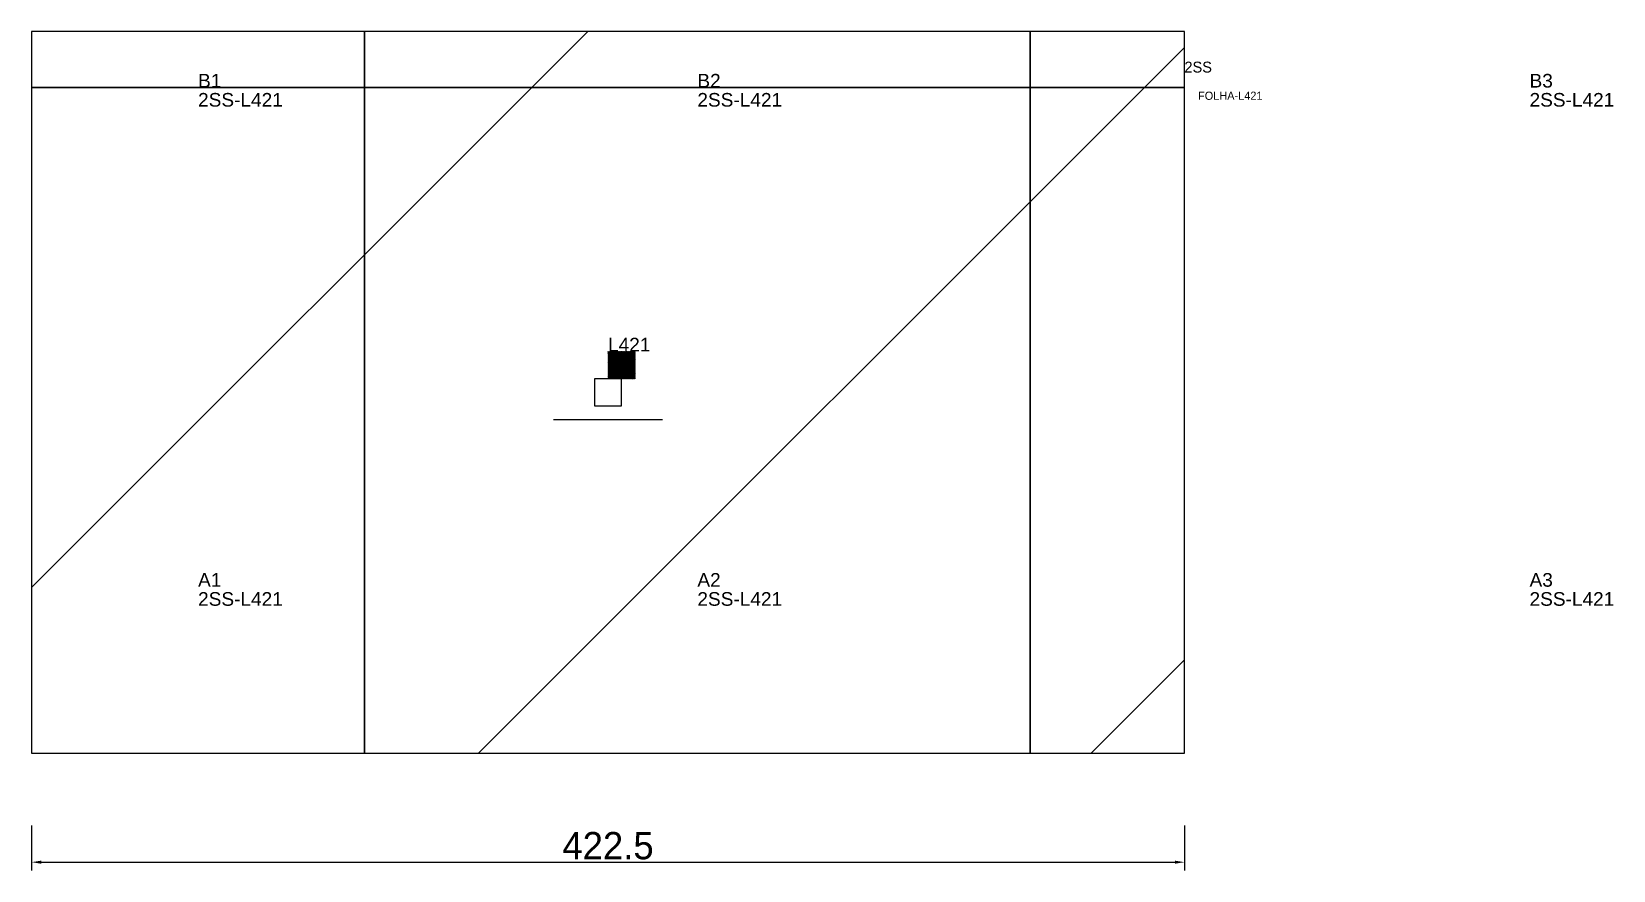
# Model space of a CAD drawing. Header units: metres. Extents: x 222 to 802, y -106 to 202.
import ezdxf

# ---------------------------------------------------------------- set-up
doc = ezdxf.new("R2010")
doc.units = ezdxf.units.M
for name, color, linetype in [('3', 3, 'CONTINUOUS'), ('AUX00', 7, 'CONTINUOUS'), ('COTA', 241, 'CONTINUOUS'), ('FOLHA', 255, 'CONTINUOUS'), ('Hachura', 251, 'CONTINUOUS'), ('NOMENCLATURA', 7, 'CONTINUOUS'), ('Nível', 160, 'CONTINUOUS'), ('Painéis', 200, 'CONTINUOUS'), ('Pilares', 5, 'CONTINUOUS'), ('REAPROVEITAMENTO', 251, 'CONTINUOUS'), ('SARR_2.2x7', 40, 'CONTINUOUS')]:
    doc.layers.add(name, color=color, linetype=linetype)
doc.styles.add('ARIAL', font='Arial.ttf')
doc.styles.add('STR_STANDARD', font='arial.ttf')
doc.dimstyles.new('EZ DXF', dxfattribs={"dimtxt": 10, "dimasz": 3.5, "dimexe": 3, "dimexo": 1.5, "dimgap": 1, "dimtad": 1, "dimdec": 1, "dimdsep": 46, "dimcen": 2.5, "dimazin": 3, "dimtfac": 1, "dimtmove": 0, "dimatfit": 3})

msp = doc.modelspace()

# ---------------------------------------------------------------- hatches: boundary and pattern name
at = {"layer": 'Hachura'}
h = msp.add_hatch(dxfattribs=at)
h.set_pattern_fill('ANSI31', scale=50)
h.paths.add_polyline_path([(644.7, 201.5), (222.2, 201.5), (222.2, -63), (644.7, -63)])
h = msp.add_hatch(dxfattribs=at)
h.set_pattern_fill('ANSI31', scale=50)
h.paths.add_polyline_path([(644.7, 201.5), (222.2, 201.5), (222.2, -63), (644.7, -63)])
at = {"layer": 'Reaproveitamento'}
h = msp.add_hatch(dxfattribs=at)
h.set_pattern_fill('SOLID')
h.paths.add_polyline_path([(433.45, 74.25), (443.45, 74.25), (443.45, 84.25), (433.45, 84.25)])
h = msp.add_hatch(dxfattribs=at)
h.set_pattern_fill('SOLID')
h.paths.add_polyline_path([(433.45, 74.25), (443.45, 74.25), (443.45, 84.25), (433.45, 84.25)])

# ---------------------------------------------------------------- linework, layer by layer
at = {"layer": '3'}
for points in [[(344.2, -63), (344.2, 201.5)], [(344.2, -63), (344.2, 201.5)], [(588.2, -63), (588.2, 201.5)], [(588.2, -63), (588.2, 201.5)], [(222.2, 181), (644.7, 181)], [(222.2, 181), (644.7, 181)]]:
    msp.add_lwpolyline(points, close=True, dxfattribs=at)
at = {"layer": 'Painéis', "color": 200}
for p, q in [((644.7, 201.5), (222.2, 201.5)), ((222.2, 201.5), (222.2, -63)), ((644.7, 201.5), (222.2, 201.5)), ((222.2, 201.5), (222.2, -63)), ((644.7, -63), (644.7, 201.5)), ((644.7, -63), (644.7, 201.5)), ((222.2, -63), (644.7, -63)), ((222.2, -63), (644.7, -63))]:
    msp.add_line(p, q, dxfattribs=at)
at = {"layer": 'Pilares'}
msp.add_lwpolyline([(428.45, 64.25), (438.45, 64.25), (438.45, 74.25), (428.45, 74.25)], close=True, dxfattribs=at)
msp.add_lwpolyline([(428.45, 64.25), (438.45, 64.25), (438.45, 74.25), (428.45, 74.25)], close=True, dxfattribs=at)
at = {"layer": 'SARR_2.2x7'}
msp.add_line((413.45, 59.25), (453.45, 59.25), dxfattribs=at)
msp.add_line((413.45, 59.25), (453.45, 59.25), dxfattribs=at)

# ---------------------------------------------------------------- texts
at = {"layer": '3', "style": 'STR_STANDARD'}
for s, p in [('B1', (283.2, 181)), ('B1', (283.2, 181)), ('B2', (466.2, 181)), ('B2', (466.2, 181)), ('B3', (771.2, 181)), ('B3', (771.2, 181)), ('A1', (283.2, -2)), ('A1', (283.2, -2)), ('A2', (466.2, -2)), ('A2', (466.2, -2)), ('A3', (771.2, -2)), ('A3', (771.2, -2))]:
    msp.add_text(s, height=5, dxfattribs=at).set_placement(p)
at = {"layer": 'AUX00', "style": 'STR_STANDARD'}
for p in [(283.2, 174), (283.2, 174), (466.2, 174), (466.2, 174), (771.2, 174), (771.2, 174), (283.2, -9), (283.2, -9), (466.2, -9), (466.2, -9), (771.2, -9), (771.2, -9)]:
    msp.add_text('2SS-L421', height=5, dxfattribs=at).set_placement(p)
at = {"layer": 'FOLHA'}
msp.add_text('FOLHA-L421', height=3, dxfattribs=at).set_placement((649.7, 176.5))
msp.add_text('FOLHA-L421', height=3, dxfattribs=at).set_placement((649.7, 176.5))
at = {"layer": 'NOMENCLATURA', "insert": (433.45, 89.25), "char_height": 5, "attachment_point": 1, "style": 'ARIAL'}
msp.add_mtext('L421', dxfattribs=at)
msp.add_mtext('L421', dxfattribs=at)
at = {"layer": 'Nível'}
msp.add_text('2SS', height=4, dxfattribs=at).set_placement((644.7, 186.5))
msp.add_text('2SS', height=4, dxfattribs=at).set_placement((644.7, 186.5))

# ---------------------------------------------------------------- dimensions: what is measured, and where the dimension line sits
at = {"layer": 'COTA'}
msp.add_linear_dim(base=(222.2, -103), p1=(222.2, -88), p2=(644.7, -88), dimstyle='EZ DXF', dxfattribs=at).render()
msp.add_linear_dim(base=(222.2, -103), p1=(222.2, -88), p2=(644.7, -88), dimstyle='EZ DXF', dxfattribs=at).render()

doc.saveas('drawing.dxf')
